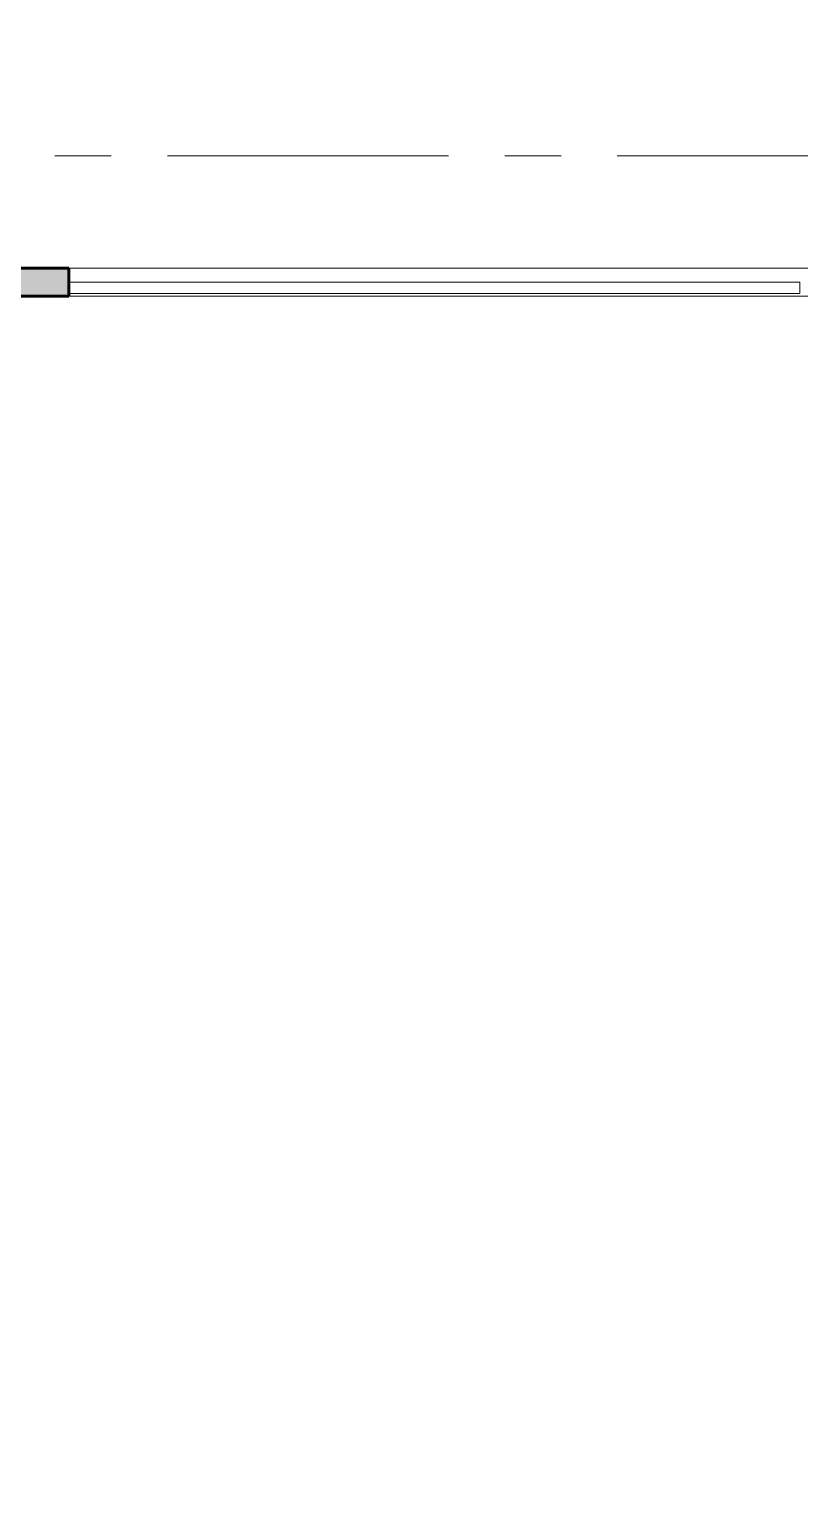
# Model space of a CAD drawing. Header units: inches. Extents: x -19 to 5698, y -728 to 92.
# Drawn here: x 225.8 to 227.17, y 27.573 to 30.175 of the extents above; entities that cross this region are included whole.
import ezdxf

# ---------------------------------------------------------------- set-up
doc = ezdxf.new("R2010")
doc.units = ezdxf.units.IN
doc.header["$MEASUREMENT"] = 0
doc.set_wipeout_variables(frame=1)
for name, pattern in [('Hidden Line', [0.195611, 0.141111, -0.0545]), ('Punto & Raya', [0.65, 0.5, -0.075, 0, -0.075]), ('Wipeout_Contour', [1, 0, -1])]:
    doc.linetypes.add(name, pattern=pattern)
for name, color, linetype in [('02 _ ARQ _ ALB _ Ejes Generales', 251, 'Continuous'), ('02 _ ARQ _ ZON _ Espacio.3D', 7, 'Continuous'), ('08 _ STR _ EXT _ 09 Vigas', 251, 'Continuous'), ('Acabado - Muros', 7, 'Continuous')]:
    doc.layers.add(name, color=color, linetype=linetype)

msp = doc.modelspace()

# ---------------------------------------------------------------- linework, layer by layer
at = {"layer": '02 _ ARQ _ ALB _ Ejes Generales', "color": 251, "linetype": 'Punto & Raya', "lineweight": 13, "true_color": 0x636466}
msp.add_line((190.8454, 29.95), (239.57, 29.95), dxfattribs=at)
at = {"layer": '02 _ ARQ _ ZON _ Espacio.3D', "color": 254, "linetype": 'Continuous', "lineweight": 0, "flags": 128}
for points in [[(208.07, 30.8001), (208.57, 30.8001), (208.57, 30.2), (209.17, 30.2), (209.17, 29.75), (215.07, 29.75), (215.07, 30.2), (215.07, 30.6), (215.57, 30.6), (215.57, 30.2), (215.57, 29.75), (222.07, 29.75), (222.07, 30.6), (222.57, 30.6), (222.57, 29.75), (228.47, 29.75), (228.47, 30.2), (229.07, 30.2), (229.07, 31), (229.57, 31)], [(205.07, 17.4), (229.57, 17.4), (229.57, 16.25), (230.77, 16.25), (230.77, 15.5372), (232.42, 15.5372), (232.42, 15.1499), (233.32, 15.1499), (233.3204, 17.1), (232.82, 17.1), (232.82, 19.05), (230.67, 19.05), (230.67, 20.35), (231.67, 20.35), (231.67, 22.25), (231.17, 22.25), (231.17, 22.7), (231.67, 22.7), (231.67, 24.4), (231.17, 24.4), (231.17, 24.85), (231.67, 24.85), (231.67, 29.7), (208.07, 29.7)]]:
    msp.add_lwpolyline(points, dxfattribs=at)

# ---------------------------------------------------------------- next in the draw order: wipeouts: each hides what was drawn before it
at = {"color": 254, "linetype": 'Wipeout_Contour', "lineweight": 0, "ltscale": 6599.623561}
msp.add_wipeout([(225.87, 29.7), (227.17, 29.7), (227.17, 29.75), (225.87, 29.75)], dxfattribs=at).dxf.layer = 'Acabado - Muros'

# ---------------------------------------------------------------- next in the draw order: linework, layer by layer
at = {"layer": 'Acabado - Muros', "color": 7, "linetype": 'Continuous', "lineweight": 60}
msp.add_line((225.87, 29.75), (225.77, 29.75), dxfattribs=at)
at = {"layer": 'Acabado - Muros', "color": 251, "linetype": 'Continuous', "lineweight": 13, "flags": 128}
for points in [[(225.87, 29.75), (227.17, 29.75)], [(225.87, 29.7), (227.17, 29.7)]]:
    msp.add_lwpolyline(points, dxfattribs=at)

# ---------------------------------------------------------------- next in the draw order: wipeouts: each hides what was drawn before it
at = {"color": 254, "linetype": 'Wipeout_Contour', "lineweight": 0, "ltscale": 6599.62284}
msp.add_wipeout([(227.17, 29.705), (227.17, 29.725), (225.87, 29.725), (225.87, 29.705)], dxfattribs=at).dxf.layer = 'Acabado - Muros'

# ---------------------------------------------------------------- next in the draw order: hatches: boundary and pattern name
at = {"layer": 'Acabado - Muros', "linetype": 'Continuous', "lineweight": 0}
msp.add_hatch(color=254, dxfattribs=at).paths.add_polyline_path([(225.87, 29.75), (225.77, 29.75), (225.77, 29.7), (225.87, 29.7)])

# ---------------------------------------------------------------- next in the draw order: linework, layer by layer
at = {"layer": '08 _ STR _ EXT _ 09 Vigas', "color": 251, "linetype": 'Hidden Line', "lineweight": 13, "true_color": 0x636466}
msp.add_line((215.57, 29.7), (229.07, 29.7), dxfattribs=at)
at = {"layer": 'Acabado - Muros', "color": 7, "linetype": 'Continuous', "lineweight": 60}
for p, q in [((225.87, 29.75), (225.87, 29.7)), ((225.87, 29.7), (225.77, 29.7))]:
    msp.add_line(p, q, dxfattribs=at)
at = {"layer": 'Acabado - Muros', "color": 7, "linetype": 'Continuous', "lineweight": 13, "flags": 128}
msp.add_lwpolyline([(227.17, 29.705), (227.17, 29.725), (225.87, 29.725), (225.87, 29.705)], close=True, dxfattribs=at)

doc.saveas('drawing.dxf')
